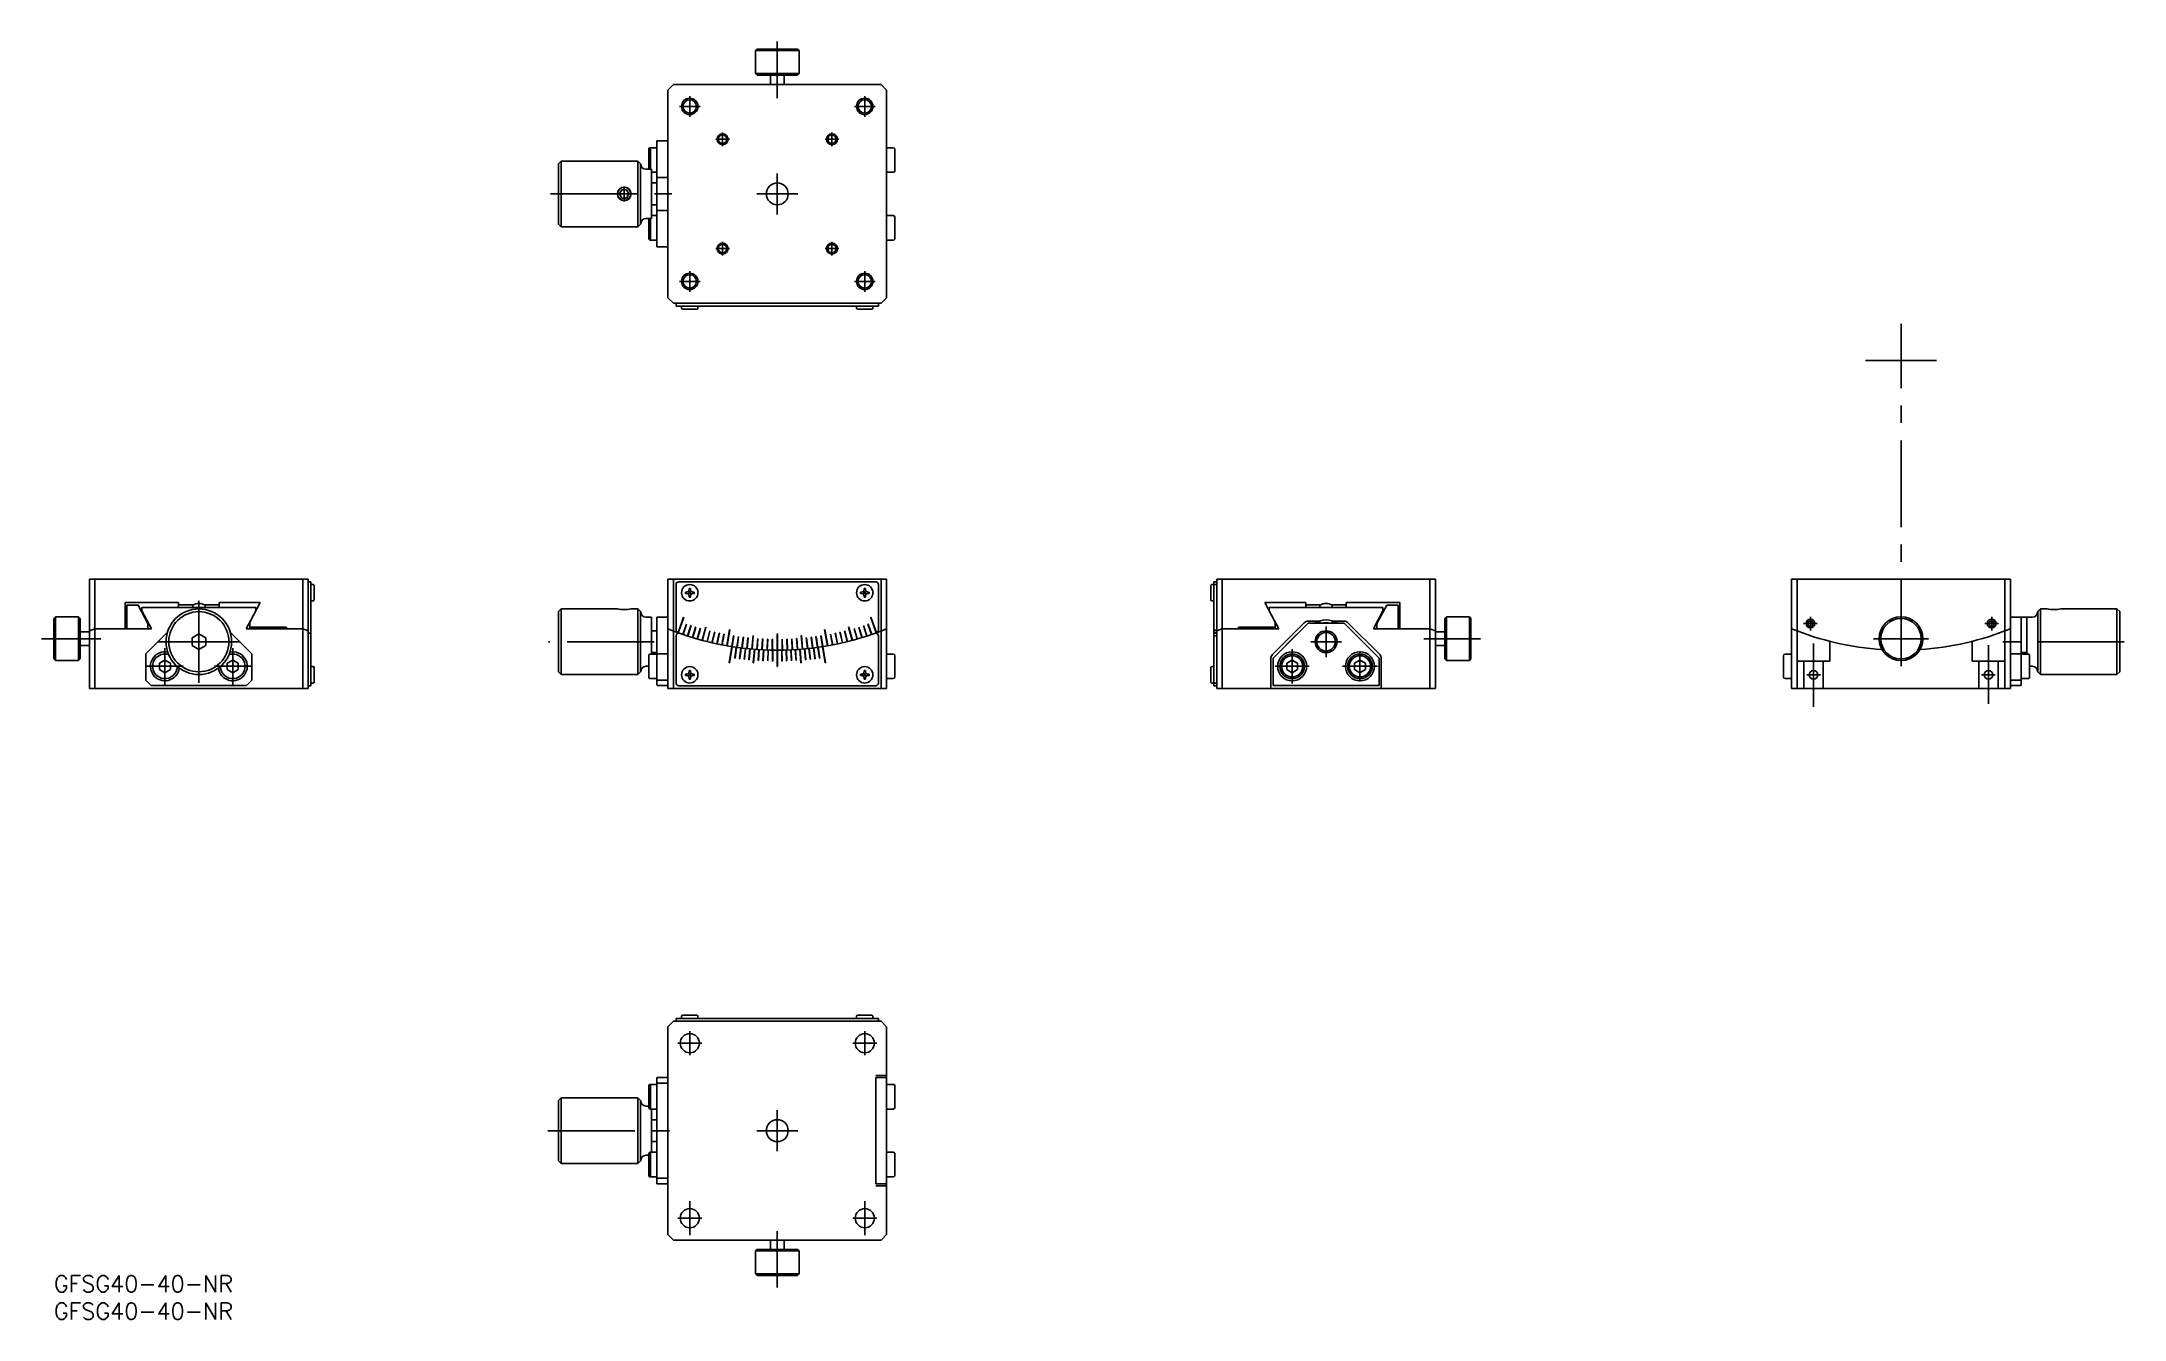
# Model space of a CAD drawing. Extents: x -2 to 379, y -8 to 226.
import ezdxf

# ---------------------------------------------------------------- set-up
doc = ezdxf.new("R2010")
doc.units = 0
doc.header["$LTSCALE"] = 0.5
doc.linetypes.add('CENTER', pattern=[50.8, 31.75, -6.35, 6.35, -6.35])
doc.linetypes.add('DASHED', pattern=[19.05, 12.7, -6.35])
for name, color, linetype in [('MSM_CENTER', 1, 'CENTER'), ('MSM_CONTINUOUS', 7, 'CONTINUOUS'), ('MSM_DASHED', 4, 'DASHED'), ('MSM_NARROW', 5, 'CONTINUOUS'), ('MSM_PART_NUMBER', 7, 'CONTINUOUS')]:
    doc.layers.add(name, color=color, linetype=linetype)
doc.styles.get("Standard").update_dxf_attribs({"font": 'txt.shx', "height": 3, "bigfont": 'bigfont.shx'})

# ---------------------------------------------------------------- blocks, each defined once
blk = doc.blocks.new('*U50')
at = {"layer": 'MSM_PART_NUMBER'}
blk.add_text('GFSG40-40-NR', height=3, dxfattribs=at).set_placement((0, -3))
blk = doc.blocks.new('*U51')
at = {"layer": 'MSM_PART_NUMBER'}
blk.add_text('GFSG40-40-NR', height=3, dxfattribs=at).set_placement((0, -8))

msp = doc.modelspace()

# ---------------------------------------------------------------- linework, layer by layer
at = {"layer": 'MSM_CENTER'}
for p, q in [((132.28, 225.66), (132.28, 215.31)), ((114.41, 213.81), (118.16, 213.81)), ((116.28, 215.68), (116.28, 211.93)), ((146.41, 213.81), (150.16, 213.81)), ((148.28, 215.68), (148.28, 211.93)), ((121.03, 207.81), (123.53, 207.81)), ((122.28, 206.56), (122.28, 209.06)), ((141.03, 207.81), (143.53, 207.81)), ((142.28, 206.56), (142.28, 209.06)), ((104.28, 199.18), (104.28, 196.43)), ((132.28, 201.56), (132.28, 194.06)), ((90.79, 197.81), (113.63, 197.81)), ((128.53, 197.81), (136.03, 197.81)), ((121.03, 187.81), (123.53, 187.81)), ((122.28, 186.56), (122.28, 189.06)), ((141.03, 187.81), (143.53, 187.81)), ((142.28, 186.56), (142.28, 189.06)), ((116.28, 183.68), (116.28, 179.93)), ((148.28, 183.68), (148.28, 179.93)), ((114.41, 181.81), (118.16, 181.81)), ((146.41, 181.81), (150.16, 181.81)), ((337.78, 111.47), (337.78, 174.03)), ((344.29, 167.37), (331.28, 167.37)), ((26.5, 108.42), (26.5, 123.42)), ((232.64, 113.11, -5.9), (232.64, 118.73, -5.9)), ((322.46, 119.24), (319.96, 119.24)), ((321.21, 117.99), (321.21, 120.49)), ((355.61, 119.24), (353.11, 119.24)), ((354.36, 117.99), (354.36, 120.49)), ((8.6, 116.47), (-2.25, 116.47)), ((34, 115.92), (19, 115.92)), ((20.3, 108.11), (20.3, 114.73)), ((32.7, 108.11), (32.7, 114.73)), ((109.74, 115.92), (90.43, 115.92)), ((226.44, 108.29, -5.9), (226.44, 114.54, -5.9)), ((235.45, 115.92, -5.9), (229.83, 115.92, -5.9)), ((260.88, 116.47, -5.9), (250.49, 116.47, -5.9)), ((321.78, 104.04), (321.78, 115.62)), ((342.78, 116.47), (332.78, 116.47)), ((353.78, 104.56), (353.78, 115.31)), ((378.62, 115.92), (355.85, 115.92)), ((23.61, 111.42), (16.99, 111.42)), ((36.01, 111.42), (29.39, 111.42)), ((229.57, 111.42, -5.9), (223.32, 111.42, -5.9)), ((242.03, 111.42, -5.9), (235.65, 111.42, -5.9)), ((238.84, 108.66, -5.9), (238.84, 114.17, -5.9)), ((321.78, 108.62), (321.78, 111.12)), ((353.78, 108.62), (353.78, 111.12)), ((323.03, 109.87), (320.53, 109.87)), ((355.03, 109.87), (352.53, 109.87)), ((114.09, 42.5), (114.53, 42.5)), ((116.28, 44.69), (116.28, 40.31)), ((118.03, 42.5), (118.47, 42.5)), ((146.09, 42.5), (146.53, 42.5)), ((148.28, 44.69), (148.28, 40.31)), ((150.03, 42.5), (150.47, 42.5)), ((132.28, 30.25), (132.28, 22.75)), ((90.35, 26.5), (113.63, 26.5)), ((128.53, 26.5), (136.03, 26.5)), ((116.28, 13.59), (116.28, 7.41)), ((148.28, 13.59), (148.28, 7.41)), ((114.09, 10.5), (118.47, 10.5)), ((132.28, 8.15), (132.28, -2.2)), ((146.09, 10.5), (150.47, 10.5))]:
    msp.add_line(p, q, dxfattribs=at)
at = {"layer": 'MSM_CONTINUOUS'}
for p, q in [((128.28, 224.01), (128.58, 224.31)), ((128.28, 219.81), (128.28, 224.01)), ((128.28, 224.01), (136.28, 224.01)), ((128.58, 224.31), (135.98, 224.31)), ((135.98, 224.31), (136.28, 224.01)), ((136.28, 224.01), (136.28, 219.81)), ((113.28, 217.81), (112.28, 216.81)), ((151.28, 217.81), (113.28, 217.81)), ((128.58, 219.51), (128.28, 219.81)), ((136.28, 219.81), (128.28, 219.81)), ((135.98, 219.51), (128.58, 219.51)), ((131.03, 217.81), (131.03, 219.51)), ((133.53, 217.81), (133.53, 219.51)), ((136.28, 219.81), (135.98, 219.51)), ((152.28, 216.81), (151.28, 217.81)), ((112.28, 216.81), (112.28, 178.81)), ((152.28, 178.81), (152.28, 216.81)), ((108.78, 202.31), (108.78, 205.96)), ((109.08, 206.26), (110.28, 206.26)), ((109.08, 202.31), (109.08, 206.26)), ((110.28, 188.11), (110.28, 207.51)), ((110.28, 207.51), (112.28, 207.51)), ((153.48, 206.26), (152.28, 206.26)), ((153.78, 202.06), (153.78, 205.96)), ((92.78, 203.81), (92.28, 203.31)), ((92.28, 203.31), (92.28, 192.31)), ((106.78, 203.81), (92.78, 203.81)), ((92.78, 203.81), (92.78, 191.81)), ((107.28, 203.31), (106.78, 203.81)), ((106.78, 191.81), (106.78, 203.81)), ((107.28, 192.31), (107.28, 203.31)), ((108.28, 202.31), (109.28, 202.31)), ((109.28, 202.31), (109.28, 193.31)), ((103.85, 198.56), (103.41, 197.81)), ((104.71, 198.56), (103.85, 198.56)), ((105.15, 197.81), (104.71, 198.56)), ((110.28, 201.76), (109.28, 201.76)), ((109.28, 199.81), (110.28, 199.81)), ((110.28, 200.81), (112.28, 200.81)), ((152.28, 201.76), (153.48, 201.76)), ((103.41, 197.81), (103.85, 197.06)), ((103.85, 197.06), (104.71, 197.06)), ((104.71, 197.06), (105.15, 197.81)), ((109.28, 195.81), (110.28, 195.81)), ((110.28, 194.81), (112.28, 194.81)), ((92.28, 192.31), (92.78, 191.81)), ((92.78, 191.81), (106.78, 191.81)), ((106.78, 191.81), (107.28, 192.31)), ((109.28, 193.31), (108.28, 193.31)), ((108.78, 193.31), (108.78, 189.66)), ((109.08, 189.36), (109.08, 193.31)), ((110.28, 193.86), (109.28, 193.86)), ((153.48, 193.86), (152.28, 193.86)), ((153.78, 189.66), (153.78, 193.56)), ((110.28, 189.36), (109.08, 189.36)), ((110.28, 188.11), (112.28, 188.11)), ((152.28, 189.36), (153.48, 189.36)), ((112.28, 178.81), (113.28, 177.81)), ((113.28, 177.81), (151.28, 177.81)), ((113.78, 177.81), (113.78, 177.31)), ((113.78, 177.31), (150.78, 177.31)), ((114.78, 176.91), (114.78, 177.3)), ((117.58, 176.71), (114.98, 176.71)), ((117.78, 177.3), (117.78, 176.91)), ((146.78, 176.91), (146.78, 177.3)), ((149.58, 176.71), (146.98, 176.71)), ((149.78, 177.3), (149.78, 176.91)), ((150.78, 177.31), (150.78, 177.81)), ((151.28, 177.81), (152.28, 178.81)), ((46.5, 127.37), (6.5, 127.37)), ((6.5, 127.37), (6.5, 107.37)), ((7.5, 127.37), (7.5, 107.37)), ((45.5, 107.37), (45.5, 127.37)), ((46.5, 107.37), (46.5, 127.37)), ((47, 126.87), (46.5, 126.87)), ((47, 126.87), (47, 107.87)), ((47.4, 126.37), (47.01, 126.37)), ((47.6, 123.57), (47.6, 126.17)), ((112.28, 107.37), (112.28, 127.37)), ((112.28, 127.37), (152.28, 127.37)), ((113.28, 127.37), (113.28, 107.37)), ((113.78, 118.05), (113.78, 126.37)), ((114.28, 126.87), (150.28, 126.87)), ((150.78, 126.37), (150.78, 118.05)), ((151.28, 127.37), (151.28, 107.37)), ((152.28, 127.37), (152.28, 107.37)), ((211.54, 126.17, -5.9), (211.54, 123.57, -5.9)), ((212.64, 126.37, -5.9), (211.74, 126.37, -5.9)), ((212.13, 123.37, -5.9), (212.13, 126.37, -5.9)), ((212.14, 107.87, -5.9), (212.14, 126.87, -5.9)), ((212.14, 126.87, -5.9), (212.64, 126.87, -5.9)), ((252.64, 127.37, -5.9), (212.64, 127.37, -5.9)), ((212.64, 127.37, -5.9), (212.64, 107.37, -5.9)), ((213.64, 127.37, -5.9), (213.64, 107.37, -5.9)), ((251.64, 107.37, -5.9), (251.64, 127.37, -5.9)), ((252.64, 107.37, -5.9), (252.64, 127.37, -5.9)), ((357.78, 127.37), (317.78, 127.37)), ((317.78, 127.37), (317.78, 107.37)), ((318.78, 127.37), (318.78, 107.37)), ((356.78, 107.37), (356.78, 127.37)), ((357.78, 107.37), (357.78, 127.37)), ((13, 118.29), (13, 123.08)), ((13, 123.08), (22.8, 123.08)), ((15.4, 122.63), (13.3, 122.63)), ((13.3, 122.63), (13.3, 118.29)), ((17.2, 119.25), (15.4, 122.63)), ((16.1, 121.32), (16.1, 122.2)), ((16.1, 122.2), (36.9, 122.2)), ((22.8, 123.08), (22.8, 122.2)), ((25.37, 122.64), (22.8, 122.64)), ((25.37, 122.2), (25.37, 122.64)), ((30.2, 122.64), (27.63, 122.64)), ((27.63, 122.64), (27.63, 122.2)), ((37.7, 123.08), (30.2, 123.08)), ((30.2, 123.08), (30.2, 122.2)), ((35.8, 119.49), (37.7, 123.08)), ((36.9, 122.2), (36.9, 121.58)), ((47.01, 123.37), (47.4, 123.37)), ((92.28, 121.42), (92.78, 121.92)), ((92.78, 121.92), (92.78, 109.92)), ((92.78, 121.92), (103.05, 121.92)), ((106.78, 121.92), (105.53, 121.92)), ((107.28, 121.42), (106.78, 121.92)), ((106.78, 121.92), (106.78, 109.92)), ((115.8, 125.01), (115.48, 125.01)), ((115.48, 125.01), (115.48, 124.73)), ((115.48, 124.73), (115.8, 124.73)), ((116.42, 125.67), (116.14, 125.67)), ((116.14, 125.67), (116.14, 125.35)), ((116.14, 124.39), (116.14, 124.06)), ((116.14, 124.06), (116.42, 124.06)), ((116.42, 125.35), (116.42, 125.67)), ((116.42, 124.06), (116.42, 124.39)), ((117.08, 125.01), (116.76, 125.01)), ((116.76, 124.73), (117.08, 124.73)), ((117.08, 124.73), (117.08, 125.01)), ((147.8, 125.01), (147.48, 125.01)), ((147.48, 125.01), (147.48, 124.73)), ((147.48, 124.73), (147.8, 124.73)), ((148.42, 125.67), (148.14, 125.67)), ((148.14, 125.67), (148.14, 125.35)), ((148.14, 124.39), (148.14, 124.06)), ((148.14, 124.06), (148.42, 124.06)), ((148.42, 125.35), (148.42, 125.67)), ((148.42, 124.06), (148.42, 124.39)), ((149.08, 125.01), (148.76, 125.01)), ((148.76, 124.73), (149.08, 124.73)), ((149.08, 124.73), (149.08, 125.01)), ((211.74, 123.37, -5.9), (212.13, 123.37, -5.9)), ((223.34, 119.49, -5.9), (221.44, 123.08, -5.9)), ((221.44, 123.08, -5.9), (228.94, 123.08, -5.9)), ((243.04, 122.2, -5.9), (222.24, 122.2, -5.9)), ((222.24, 122.2, -5.9), (222.24, 121.58, -5.9)), ((228.94, 123.08, -5.9), (228.94, 122.2, -5.9)), ((228.94, 122.64, -5.9), (231.51, 122.64, -5.9)), ((231.51, 122.64, -5.9), (231.51, 122.2, -5.9)), ((233.78, 122.2, -5.9), (233.78, 122.64, -5.9)), ((233.78, 122.64, -5.9), (236.34, 122.64, -5.9)), ((246.14, 123.08, -5.9), (236.34, 123.08, -5.9)), ((236.34, 123.08, -5.9), (236.34, 122.2, -5.9)), ((241.94, 119.25, -5.9), (243.74, 122.63, -5.9)), ((243.04, 121.32, -5.9), (243.04, 122.2, -5.9)), ((243.74, 122.63, -5.9), (245.84, 122.63, -5.9)), ((245.84, 122.63, -5.9), (245.84, 118.29, -5.9)), ((246.14, 118.29, -5.9), (246.14, 123.08, -5.9)), ((362.78, 121.42), (363.28, 121.92)), ((363.28, 121.92), (363.28, 109.92)), ((363.28, 121.92), (364.48, 121.92)), ((367.02, 121.92), (377.28, 121.92)), ((377.78, 121.42), (377.28, 121.92)), ((377.28, 121.92), (377.28, 109.92)), ((0, 120.17), (0.3, 120.47)), ((0, 112.77), (0, 120.17)), ((0.3, 120.47), (4.5, 120.47)), ((0.3, 120.47), (0.3, 112.47)), ((4.5, 120.47), (4.8, 120.17)), ((4.5, 112.47), (4.5, 120.47)), ((4.8, 120.17), (4.8, 112.77)), ((6.5, 117.89), (7.5, 118.29)), ((7.5, 118.29), (17.85, 118.29)), ((13.01, 120.24), (13, 120.24)), ((17.85, 118.29), (16.1, 121.58)), ((17.2, 118.29), (17.2, 119.25)), ((36.9, 121.58), (35.15, 118.29)), ((35.15, 118.29), (45.5, 118.29)), ((35.8, 118.29), (35.8, 119.49)), ((42.5, 118.61), (35.8, 118.61)), ((42.5, 118.29), (42.5, 118.61)), ((45.5, 118.29), (46.5, 117.89)), ((92.28, 110.42), (92.28, 121.42)), ((107.28, 110.42), (107.28, 121.42)), ((109.28, 120.42), (108.28, 120.42)), ((109.28, 113.67), (109.28, 120.42)), ((112.28, 120.42), (110.28, 120.42)), ((110.28, 120.42), (110.28, 108.02)), ((213.64, 118.29, -5.9), (212.64, 117.89, -5.9)), ((223.99, 118.29, -5.9), (213.64, 118.29, -5.9)), ((216.64, 118.29, -5.9), (216.64, 118.61, -5.9)), ((216.64, 118.61, -5.9), (223.34, 118.61, -5.9)), ((222.24, 121.58, -5.9), (223.99, 118.29, -5.9)), ((228.65, 119.38, -5.9), (222.83, 113.56, -5.9)), ((229.34, 119.32, -5.9), (222.94, 112.92, -5.9)), ((223.34, 118.29, -5.9), (223.34, 119.49, -5.9)), ((229.34, 119.32, -5.9), (225.24, 115.22, -5.9)), ((235.94, 119.32, -5.9), (229.34, 119.32, -5.9)), ((231.25, 119.67, -5.9), (229.36, 119.67, -5.9)), ((231.51, 119.75, -5.9), (231.51, 119.32, -5.9)), ((233.78, 119.75, -5.9), (233.78, 119.32, -5.9)), ((235.93, 119.67, -5.9), (234.03, 119.67, -5.9)), ((240.04, 115.22, -5.9), (235.94, 119.32, -5.9)), ((242.34, 112.92, -5.9), (235.94, 119.32, -5.9)), ((242.45, 113.56, -5.9), (236.63, 119.38, -5.9)), ((241.29, 118.29, -5.9), (243.04, 121.58, -5.9)), ((251.64, 118.29, -5.9), (241.29, 118.29, -5.9)), ((241.94, 118.29, -5.9), (241.94, 119.25, -5.9)), ((245.84, 119.74, -5.9), (246.13, 120.24, -5.9)), ((246.1, 118.29, -5.9), (245.84, 118.74, -5.9)), ((246.13, 120.24, -5.9), (246.14, 120.24, -5.9)), ((246.13, 120.24, -5.9), (246.13, 118.29, -5.9)), ((252.64, 117.89, -5.9), (251.64, 118.29, -5.9)), ((254.64, 120.47, -5.9), (254.34, 120.17, -5.9)), ((254.34, 120.17, -5.9), (254.34, 112.77, -5.9)), ((258.84, 120.47, -5.9), (254.64, 120.47, -5.9)), ((254.64, 112.47, -5.9), (254.64, 120.47, -5.9)), ((259.14, 120.17, -5.9), (258.84, 120.47, -5.9)), ((258.84, 120.47, -5.9), (258.84, 112.47, -5.9)), ((259.14, 112.77, -5.9), (259.14, 120.17, -5.9)), ((320.95, 119.69), (320.69, 119.24)), ((320.69, 119.24), (320.95, 118.79)), ((321.47, 119.69), (320.95, 119.69)), ((320.95, 118.79), (321.47, 118.79)), ((321.73, 119.24), (321.47, 119.69)), ((321.47, 118.79), (321.73, 119.24)), ((354.1, 119.69), (353.84, 119.24)), ((353.84, 119.24), (354.1, 118.79)), ((354.62, 119.69), (354.1, 119.69)), ((354.1, 118.79), (354.62, 118.79)), ((354.87, 119.24), (354.62, 119.69)), ((354.62, 118.79), (354.87, 119.24)), ((357.78, 120.42), (361.78, 120.42)), ((359.78, 120.42), (359.78, 107.92)), ((360.78, 120.42), (360.78, 113.67)), ((362.78, 110.42), (362.78, 121.42)), ((377.78, 110.42), (377.78, 121.42)), ((6.5, 117.72), (4.8, 117.72)), ((4.8, 115.22), (6.5, 115.22)), ((20.77, 117.68), (16.8, 113.72)), ((25.25, 116.64), (26.5, 117.36)), ((25.25, 115.2), (25.25, 116.64)), ((26.5, 114.48), (25.25, 115.2)), ((26.5, 117.36), (27.75, 116.64)), ((27.75, 115.2), (26.5, 114.48)), ((27.75, 116.64), (27.75, 115.2)), ((36.2, 113.72), (32.23, 117.68)), ((47, 117.49), (46.5, 117.49)), ((47, 117.57), (46.9, 117.57)), ((46.9, 117.57), (46.9, 117.56)), ((46.9, 117.56), (47, 117.56)), ((110.28, 117.92), (109.28, 117.92)), ((109.28, 113.67), (109.28, 115.52)), ((113.78, 108.37), (113.78, 116.99)), ((150.78, 116.99), (150.78, 108.37)), ((212.14, 118.05, -5.9), (212.64, 118.05, -5.9)), ((212.14, 117.58, -5.9), (212.64, 117.58, -5.9)), ((212.24, 117.57, -5.9), (212.14, 117.57, -5.9)), ((212.14, 117.56, -5.9), (212.24, 117.56, -5.9)), ((212.14, 117.49, -5.9), (212.64, 117.49, -5.9)), ((212.14, 116.99, -5.9), (212.64, 116.99, -5.9)), ((212.24, 117.56, -5.9), (212.24, 117.57, -5.9)), ((252.64, 117.72, -5.9), (254.34, 117.72, -5.9)), ((254.34, 115.22, -5.9), (252.64, 115.22, -5.9)), ((0.3, 112.47), (0, 112.77)), ((4.5, 112.47), (0.3, 112.47)), ((4.8, 112.77), (4.5, 112.47)), ((16.8, 113.72), (16.8, 108.92)), ((20.3, 112.57), (19.3, 112)), ((19.3, 112), (19.3, 110.84)), ((19.3, 110.84), (20.3, 110.26)), ((21.3, 112), (20.3, 112.57)), ((20.3, 110.26), (21.3, 110.84)), ((21.3, 110.84), (21.3, 112)), ((32.7, 112.57), (31.7, 112)), ((31.7, 112), (31.7, 110.84)), ((31.7, 110.84), (32.7, 110.26)), ((33.7, 112), (32.7, 112.57)), ((32.7, 110.26), (33.7, 110.84)), ((33.7, 110.84), (33.7, 112)), ((36.2, 108.92), (36.2, 113.72)), ((47.4, 111.37), (47.01, 111.37)), ((47.6, 108.57), (47.6, 111.17)), ((108.28, 111.42), (108.78, 111.42)), ((108.78, 113.37), (108.78, 109.47)), ((110.28, 113.67), (109.08, 113.67)), ((110.28, 113.92), (109.28, 113.92)), ((112.28, 113.72), (110.28, 113.72)), ((116.42, 110.67), (116.14, 110.67)), ((116.14, 110.67), (116.14, 110.35)), ((116.42, 110.35), (116.42, 110.67)), ((148.42, 110.67), (148.14, 110.67)), ((148.14, 110.67), (148.14, 110.35)), ((148.42, 110.35), (148.42, 110.67)), ((153.48, 113.67), (152.28, 113.67)), ((153.78, 109.47), (153.78, 113.37)), ((211.54, 111.17, -5.9), (211.54, 108.57, -5.9)), ((211.74, 111.37, -5.9), (212.13, 111.37, -5.9)), ((212.13, 111.37, -5.9), (212.13, 108.37, -5.9)), ((222.54, 112.85, -5.9), (222.54, 107.37, -5.9)), ((222.94, 112.92, -5.9), (222.94, 107.92, -5.9)), ((226.44, 112.57, -5.9), (225.44, 112, -5.9)), ((225.44, 112, -5.9), (225.44, 110.84, -5.9)), ((225.44, 110.84, -5.9), (226.44, 110.26, -5.9)), ((227.44, 112, -5.9), (226.44, 112.57, -5.9)), ((226.44, 110.26, -5.9), (227.44, 110.84, -5.9)), ((227.44, 110.84, -5.9), (227.44, 112, -5.9)), ((238.84, 112.57, -5.9), (237.84, 112, -5.9)), ((237.84, 112, -5.9), (237.84, 110.84, -5.9)), ((237.84, 110.84, -5.9), (238.84, 110.26, -5.9)), ((239.84, 112, -5.9), (238.84, 112.57, -5.9)), ((238.84, 110.26, -5.9), (239.84, 110.84, -5.9)), ((239.84, 110.84, -5.9), (239.84, 112, -5.9)), ((242.34, 107.92, -5.9), (242.34, 112.92, -5.9)), ((242.74, 107.37, -5.9), (242.74, 112.85, -5.9)), ((254.34, 112.77, -5.9), (254.64, 112.47, -5.9)), ((254.64, 112.47, -5.9), (258.84, 112.47, -5.9)), ((258.84, 112.47, -5.9), (259.14, 112.77, -5.9)), ((316.28, 109.47), (316.28, 113.37)), ((317.78, 113.67), (316.58, 113.67)), ((357.78, 113.72), (359.78, 113.72)), ((360.78, 113.92), (359.78, 113.92)), ((359.78, 113.67), (360.98, 113.67)), ((361.28, 109.47), (361.28, 113.37)), ((361.28, 111.42), (361.78, 111.42)), ((6.5, 107.37), (46.5, 107.37)), ((16.8, 108.92), (17.8, 107.92)), ((17.8, 107.92), (35.2, 107.92)), ((35.2, 107.92), (36.2, 108.92)), ((47, 107.87), (46.5, 107.87)), ((47.01, 108.37), (47.4, 108.37)), ((92.78, 109.92), (92.28, 110.42)), ((106.78, 109.92), (92.78, 109.92)), ((106.78, 109.92), (107.28, 110.42)), ((109.08, 109.17), (110.28, 109.17)), ((112.28, 108.92), (110.28, 108.92)), ((110.28, 107.92), (112.28, 107.92)), ((152.28, 107.37), (112.28, 107.37)), ((150.28, 107.87), (114.28, 107.87)), ((115.8, 110.01), (115.48, 110.01)), ((115.48, 110.01), (115.48, 109.73)), ((115.48, 109.73), (115.8, 109.73)), ((116.14, 109.39), (116.14, 109.06)), ((116.14, 109.06), (116.42, 109.06)), ((116.42, 109.06), (116.42, 109.39)), ((117.08, 110.01), (116.76, 110.01)), ((116.76, 109.73), (117.08, 109.73)), ((117.08, 109.73), (117.08, 110.01)), ((147.8, 110.01), (147.48, 110.01)), ((147.48, 110.01), (147.48, 109.73)), ((147.48, 109.73), (147.8, 109.73)), ((148.14, 109.39), (148.14, 109.06)), ((148.14, 109.06), (148.42, 109.06)), ((148.42, 109.06), (148.42, 109.39)), ((149.08, 110.01), (148.76, 110.01)), ((148.76, 109.73), (149.08, 109.73)), ((149.08, 109.73), (149.08, 110.01)), ((152.28, 109.17), (153.48, 109.17)), ((212.64, 108.37, -5.9), (211.74, 108.37, -5.9)), ((212.64, 107.87, -5.9), (212.14, 107.87, -5.9)), ((212.64, 107.37, -5.9), (252.64, 107.37, -5.9)), ((222.94, 107.92, -5.9), (242.34, 107.92, -5.9)), ((316.58, 109.17), (317.78, 109.17)), ((317.78, 107.37), (357.78, 107.37)), ((359.78, 108.92), (357.78, 108.92)), ((359.78, 107.92), (357.78, 107.92)), ((359.78, 109.17), (360.98, 109.17)), ((363.28, 109.92), (362.78, 110.42)), ((377.28, 109.92), (363.28, 109.92)), ((377.28, 109.92), (377.78, 110.42)), ((112.28, 45.5), (113.28, 46.5)), ((113.28, 46.5), (151.28, 46.5)), ((113.78, 46.5), (113.78, 47)), ((113.78, 47), (150.78, 47)), ((114.78, 47.4), (114.78, 47.01)), ((117.58, 47.6), (114.98, 47.6)), ((117.78, 47.01), (117.78, 47.4)), ((146.78, 47.4), (146.78, 47.01)), ((149.58, 47.6), (146.98, 47.6)), ((149.78, 47.01), (149.78, 47.4)), ((150.78, 47), (150.78, 46.5)), ((151.28, 46.5), (152.28, 45.5)), ((112.28, 7.5), (112.28, 45.5)), ((114.53, 42.5), (118.03, 42.5)), ((146.53, 42.5), (150.03, 42.5)), ((152.28, 45.5), (152.28, 7.5)), ((108.78, 30.75), (108.78, 34.65)), ((110.28, 34.95), (109.08, 34.95)), ((109.08, 34.95), (109.08, 30.45)), ((110.28, 36.2), (110.28, 16.8)), ((110.28, 36.2), (112.28, 36.2)), ((110.28, 35.2), (112.28, 35.2)), ((152.28, 36.6), (150.28, 36.6)), ((152.28, 36.2), (150.28, 36.2)), ((150.28, 36.2), (150.28, 16.8)), ((152.28, 34.95), (153.48, 34.95)), ((153.78, 34.65), (153.78, 30.75)), ((92.28, 32), (92.78, 32.5)), ((92.28, 21), (92.28, 32)), ((92.78, 32.5), (106.78, 32.5)), ((92.78, 20.5), (92.78, 32.5)), ((106.78, 32.5), (107.28, 32)), ((106.78, 32.5), (106.78, 20.5)), ((107.28, 32), (107.28, 21)), ((108.78, 31), (108.28, 31)), ((110.28, 30.45), (109.08, 30.45)), ((109.28, 22.55), (109.28, 30.45)), ((109.28, 28.5), (110.28, 28.5)), ((153.48, 30.45), (152.28, 30.45)), ((109.28, 24.5), (110.28, 24.5)), ((92.78, 20.5), (92.28, 21)), ((106.78, 20.5), (92.78, 20.5)), ((107.28, 21), (106.78, 20.5)), ((108.28, 22), (108.78, 22)), ((108.78, 22.25), (108.78, 18.35)), ((110.28, 22.55), (109.08, 22.55)), ((109.08, 22.55), (109.08, 18.05)), ((152.28, 22.55), (153.48, 22.55)), ((153.78, 22.25), (153.78, 18.35)), ((109.08, 18.05), (110.28, 18.05)), ((110.28, 17.8), (112.28, 17.8)), ((110.28, 16.8), (112.28, 16.8)), ((150.28, 16.8), (152.28, 16.8)), ((152.28, 16.4), (150.28, 16.4)), ((153.48, 18.05), (152.28, 18.05)), ((113.28, 6.5), (112.28, 7.5)), ((151.28, 6.5), (113.28, 6.5)), ((128.58, 4.8), (128.28, 4.5)), ((128.28, 4.5), (128.28, 0.3)), ((136.28, 4.5), (128.28, 4.5)), ((135.98, 4.8), (128.58, 4.8)), ((131.03, 6.5), (131.03, 4.8)), ((133.53, 6.5), (133.53, 4.8)), ((136.28, 4.5), (135.98, 4.8)), ((136.28, 0.3), (136.28, 4.5)), ((152.28, 7.5), (151.28, 6.5)), ((128.28, 0.3), (128.58, 0)), ((128.28, 0.3), (136.28, 0.3)), ((128.58, 0), (135.98, 0)), ((135.98, 0), (136.28, 0.3))]:
    msp.add_line(p, q, dxfattribs=at)
for centre, radius in [((116.28, 213.81), 1.23), ((148.28, 213.81), 1.23), ((122.28, 207.81), 0.783), ((142.28, 207.81), 0.783), ((104.28, 197.81), 1.25), ((104.28, 197.81), 1.2), ((132.28, 197.81), 2), ((122.28, 187.81), 0.783), ((142.28, 187.81), 0.783), ((116.28, 181.81), 1.23), ((148.28, 181.81), 1.23), ((116.28, 124.87), 1.5), ((148.28, 124.87), 1.5), ((26.5, 115.92), 6), ((116.28, 124.87), 0.162), ((148.28, 124.87), 0.162), ((26.5, 115.92), 5.5), ((321.21, 119.24), 0.8), ((337.78, 116.47), 4), ((337.78, 116.47), 3.7), ((354.36, 119.24), 0.8), ((232.64, 115.92, -5.9), 2), ((232.64, 115.92, -5.9), 1.7), ((116.28, 109.87), 1.5), ((148.28, 109.87), 1.5), ((226.44, 111.42, -5.9), 2.65), ((226.44, 111.42, -5.9), 2.25), ((226.44, 111.42, -5.9), 1.95), ((238.84, 111.42, -5.9), 2.65), ((238.84, 111.42, -5.9), 2.25), ((238.84, 111.42, -5.9), 1.95), ((321.78, 109.87), 0.8), ((353.78, 109.87), 0.8), ((116.28, 109.87), 0.162), ((148.28, 109.87), 0.162), ((116.28, 42.5), 1.75), ((148.28, 42.5), 1.75), ((132.28, 26.5), 2), ((116.28, 10.5), 1.75), ((148.28, 10.5), 1.75)]:
    msp.add_circle(centre, radius, dxfattribs=at)
for centre, radius, start, end in [((109.08, 205.96), 0.3, 89.9999, 180.0004), ((153.48, 205.96), 0.3, 0.0003, 89.9999), ((108.28, 203.31), 1, 180, 270), ((153.48, 202.06), 0.3, 269.9999, 360), ((108.28, 192.31), 1, 90, 180), ((153.48, 193.56), 0.3, 0.0003, 89.9999), ((109.08, 189.66), 0.3, 179.9997, 270.0001), ((153.48, 189.66), 0.3, 269.9999, 360), ((114.79, 177.3), 0.01, 90.6113, 179.9919), ((114.98, 176.91), 0.2, 180.0002, 269.9999), ((117.58, 176.91), 0.2, 269.9999, 0.0001), ((117.77, 177.3), 0.01, 0.0053, 89.3898), ((146.79, 177.3), 0.01, 90.6114, 179.9916), ((146.98, 176.91), 0.2, 180.0001, 270.0002), ((149.58, 176.91), 0.2, 269.9999, 0.0001), ((149.77, 177.3), 0.01, 0.0051, 89.39), ((47.01, 126.36), 0.01, 90.0062, 179.3895), ((47.4, 126.17), 0.2, 359.9998, 89.9999), ((114.28, 126.37), 0.5, 89.9998, 179.9999), ((150.28, 126.37), 0.5, 0.0001, 90.0002), ((211.74, 126.17, -5.9), 0.2, 90.0001, 180.0002), ((26.5, 120.42), 2.49, 62.8886, 117.1114), ((47.01, 123.38), 0.01, 180.6095, 269.9961), ((47.4, 123.57), 0.2, 269.9999, 0.0004), ((104.29, 127.77), 5.98, 258.0209, 281.9791), ((115.8, 125.35), 0.333, 270.0001, 359.9999), ((115.8, 124.39), 0.333, 0.0002, 89.9998), ((116.76, 125.35), 0.333, 180, 270), ((116.76, 124.39), 0.333, 90.0001, 180), ((147.8, 125.35), 0.333, 270.0001, 359.9999), ((147.8, 124.39), 0.333, 0.0002, 89.9998), ((148.76, 125.35), 0.333, 180, 270), ((148.76, 124.39), 0.333, 90.0001, 180), ((211.74, 123.57, -5.9), 0.2, 180, 270), ((232.64, 120.42, -5.9), 2.49, 62.8494, 117.1506), ((365.75, 127.95), 6.16, 258.1288, 281.8712), ((108.28, 121.42), 1, 180, 270), ((132.28, 167.37), 53, 247.8299, 292.1701), ((229.36, 118.67, -5.9), 1, 89.9999, 135), ((232.64, 115.92, -5.9), 4, 58.2117, 121.7883), ((232.64, 115.92, -5.9), 3.5, 76.2709, 103.7291), ((235.93, 118.67, -5.9), 1, 45, 90.0001), ((337.78, 167.37), 53, 247.8298, 266.2438), ((337.78, 167.37), 53, 273.7562, 292.1702), ((361.78, 121.42), 1, 270, 360), ((114.28, 118.05), 0.5, 180, 248.988), ((114.28, 116.99), 0.5, 70.6163, 180), ((150.28, 116.99), 0.5, 360, 103.7573), ((150.28, 118.05), 0.5, 293.3377, 360), ((20.3, 111.42), 2.65, 78.9365, 353.0083), ((20.3, 111.42), 2.25, 72.36, 359.5847), ((32.7, 111.42), 2.65, 186.9917, 101.0635), ((32.7, 111.42), 2.25, 180.4153, 107.64), ((47.01, 111.36), 0.01, 90.0062, 179.3895), ((47.4, 111.17), 0.2, 0, 89.9999), ((108.28, 110.42), 1, 90, 180), ((109.08, 113.37), 0.3, 89.9999, 180.0002), ((153.48, 113.37), 0.3, 0.0003, 90), ((211.74, 111.17, -5.9), 0.2, 90, 180.0002), ((223.54, 112.85, -5.9), 1, 135, 180.0001), ((241.74, 112.85, -5.9), 1, 359.9999, 45), ((316.58, 113.37), 0.3, 90, 179.9997), ((360.98, 113.37), 0.3, 359.9998, 90.0001), ((361.78, 110.42), 1, 0, 90), ((47.01, 108.38), 0.01, 180.6095, 269.9961), ((47.4, 108.57), 0.2, 269.9999, 0), ((109.08, 109.47), 0.3, 179.9997, 270.0002), ((114.28, 108.37), 0.5, 180, 270.0001), ((115.8, 110.35), 0.333, 270.0001, 359.9999), ((115.8, 109.39), 0.333, 0.0002, 89.9998), ((116.76, 110.35), 0.333, 180, 270), ((116.76, 109.39), 0.333, 90.0001, 180), ((147.8, 110.35), 0.333, 270.0001, 359.9999), ((147.8, 109.39), 0.333, 0.0002, 89.9998), ((148.76, 110.35), 0.333, 180, 270), ((148.76, 109.39), 0.333, 90.0001, 180), ((150.28, 108.37), 0.5, 269.9999, 360), ((153.48, 109.47), 0.3, 270, 359.9998), ((211.74, 108.57, -5.9), 0.2, 179.9998, 270.0001), ((316.58, 109.47), 0.3, 180.0002, 270), ((360.98, 109.47), 0.3, 269.9998, 0.0003), ((114.98, 47.4), 0.2, 90.0001, 179.9998), ((114.79, 47.01), 0.01, 180.0081, 269.3887), ((117.58, 47.4), 0.2, 359.9999, 90.0001), ((117.77, 47.01), 0.01, 270.6102, 359.9947), ((146.98, 47.4), 0.2, 89.9998, 179.9999), ((146.79, 47.01), 0.01, 180.0084, 269.3886), ((149.58, 47.4), 0.2, 359.9999, 90.0001), ((149.77, 47.01), 0.01, 270.61, 359.9949), ((109.08, 34.65), 0.3, 89.9999, 180.0003), ((153.48, 34.65), 0.3, 0, 90.0001), ((108.28, 32), 1, 180, 270), ((109.08, 30.75), 0.3, 179.9998, 270.0002), ((153.48, 30.75), 0.3, 270.0001, 359.9997), ((108.28, 21), 1, 90, 180), ((109.08, 22.25), 0.3, 89.9998, 180.0002), ((153.48, 22.25), 0.3, 0, 90.0001), ((109.08, 18.35), 0.3, 179.9997, 270.0001), ((153.48, 18.35), 0.3, 270.0001, 359.9997)]:
    msp.add_arc(centre, radius, start, end, dxfattribs=at)
at = {"layer": 'MSM_DASHED'}
for p, q in [((324.78, 115.99), (324.78, 112.37)), ((350.78, 115.99), (350.78, 112.37)), ((324.78, 112.37), (318.78, 112.37)), ((320.03, 112.37), (320.03, 107.37)), ((323.53, 112.37), (323.53, 107.37)), ((350.78, 112.37), (356.78, 112.37)), ((352.03, 112.37), (352.03, 107.37)), ((355.53, 112.37), (355.53, 107.37))]:
    msp.add_line(p, q, dxfattribs=at)
at = {"layer": 'MSM_NARROW'}
for centre, radius in [((116.28, 213.81), 1.5), ((148.28, 213.81), 1.5), ((122.28, 207.81), 1), ((142.28, 207.81), 1), ((122.28, 187.81), 1), ((142.28, 187.81), 1), ((116.28, 181.81), 1.5), ((148.28, 181.81), 1.5)]:
    msp.add_circle(centre, radius, dxfattribs=at)
at = {"layer": 'MSM_PART_NUMBER'}
for p, q in [((115.16, 120.39), (114.13, 117.57)), ((114.18, 117.56), (115.2, 120.38)), ((115.65, 119.16), (115, 117.26)), ((115.05, 117.25), (115.7, 119.14)), ((115.2, 120.38), (115.16, 120.39)), ((115.7, 119.14), (115.65, 119.16)), ((116.5, 118.87), (115.88, 116.97)), ((115.93, 116.96), (116.54, 118.86)), ((116.54, 118.86), (116.5, 118.87)), ((117.35, 118.6), (116.76, 116.69)), ((116.81, 116.68), (117.39, 118.59)), ((117.39, 118.59), (117.35, 118.6)), ((118.2, 118.35), (117.65, 116.43)), ((117.7, 116.42), (118.25, 118.34)), ((118.25, 118.34), (118.2, 118.35)), ((119.19, 118.6), (118.54, 116.18)), ((118.59, 116.17), (119.23, 118.58)), ((119.23, 118.58), (119.19, 118.6)), ((123.57, 118.13), (123.05, 115.18)), ((123.1, 115.17), (123.62, 118.12)), ((123.62, 118.12), (123.57, 118.13)), ((140.94, 118.12), (140.99, 118.13)), ((141.46, 115.17), (140.94, 118.12)), ((140.99, 118.13), (141.51, 115.18)), ((145.33, 118.58), (145.37, 118.6)), ((145.97, 116.17), (145.33, 118.58)), ((145.37, 118.6), (146.02, 116.18)), ((146.31, 118.34), (146.36, 118.35)), ((146.86, 116.42), (146.31, 118.34)), ((146.36, 118.35), (146.91, 116.43)), ((147.17, 118.59), (147.21, 118.6)), ((147.75, 116.68), (147.17, 118.59)), ((147.21, 118.6), (147.8, 116.69)), ((148.02, 118.86), (148.06, 118.87)), ((148.63, 116.96), (148.02, 118.86)), ((148.06, 118.87), (148.68, 116.97)), ((148.86, 119.14), (148.91, 119.16)), ((149.51, 117.25), (148.86, 119.14)), ((148.91, 119.16), (149.56, 117.26)), ((149.36, 120.38), (149.4, 120.39)), ((150.38, 117.56), (149.36, 120.38)), ((149.4, 120.39), (150.43, 117.57)), ((119.92, 117.89), (119.43, 115.95)), ((119.48, 115.94), (119.97, 117.88)), ((119.97, 117.88), (119.92, 117.89)), ((120.78, 117.68), (120.33, 115.73)), ((120.38, 115.72), (120.83, 117.67)), ((120.83, 117.67), (120.78, 117.68)), ((121.65, 117.49), (121.24, 115.53)), ((121.29, 115.52), (121.7, 117.48)), ((121.7, 117.48), (121.65, 117.49)), ((122.52, 117.31), (122.14, 115.35)), ((122.19, 115.34), (122.57, 117.3)), ((122.57, 117.3), (122.52, 117.31)), ((123.96, 115.03), (123.5, 112.06)), ((123.54, 112.05), (124.01, 115.02)), ((124.28, 117), (123.96, 115.03)), ((124.01, 115.02), (124.33, 116.99)), ((124.33, 116.99), (124.28, 117)), ((124.79, 114.9), (124.51, 112.92)), ((124.56, 112.91), (124.84, 114.89)), ((125.16, 116.87), (124.88, 114.89)), ((124.93, 114.88), (125.21, 116.86)), ((125.21, 116.86), (125.16, 116.87)), ((125.61, 114.79), (125.36, 112.81)), ((125.41, 112.8), (125.66, 114.78)), ((126.04, 116.75), (125.8, 114.77)), ((125.85, 114.76), (126.09, 116.75)), ((126.09, 116.75), (126.04, 116.75)), ((126.44, 114.69), (126.22, 112.7)), ((126.27, 112.7), (126.49, 114.69)), ((126.92, 116.65), (126.72, 114.66)), ((126.76, 114.66), (126.97, 116.65)), ((126.97, 116.65), (126.92, 116.65)), ((127.27, 114.61), (127.08, 112.62)), ((127.13, 112.61), (127.32, 114.6)), ((127.85, 117.06), (127.64, 114.57)), ((127.69, 114.57), (127.9, 117.06)), ((127.9, 117.06), (127.85, 117.06)), ((128.1, 114.53), (127.9, 112.04)), ((127.95, 112.04), (128.15, 114.53)), ((128.7, 116.5), (128.56, 114.5)), ((128.61, 114.5), (128.75, 116.49)), ((128.75, 116.49), (128.7, 116.5)), ((128.93, 114.48), (128.8, 112.48)), ((128.85, 112.48), (128.98, 114.47)), ((129.59, 116.44), (129.48, 114.44)), ((129.53, 114.44), (129.64, 116.44)), ((129.64, 116.44), (129.59, 116.44)), ((129.76, 114.43), (129.66, 112.43)), ((129.71, 112.43), (129.81, 114.43)), ((130.48, 116.4), (130.41, 114.4)), ((130.46, 114.4), (130.53, 116.4)), ((130.53, 116.4), (130.48, 116.4)), ((130.59, 114.4), (130.53, 112.4)), ((130.58, 112.4), (130.64, 114.39)), ((131.37, 116.38), (131.33, 114.38)), ((131.42, 116.38), (131.37, 116.38)), ((131.38, 114.38), (131.42, 116.38)), ((131.42, 114.38), (131.39, 112.38)), ((131.44, 112.38), (131.47, 114.38)), ((132.26, 114.37), (132.26, 117.37)), ((132.26, 117.37), (132.31, 117.37)), ((132.26, 111.37), (132.26, 114.37)), ((132.31, 117.37), (132.31, 114.37)), ((132.31, 114.37), (132.31, 111.37)), ((133.12, 112.38), (133.09, 114.38)), ((133.14, 114.38), (133.17, 112.38)), ((133.18, 114.38), (133.15, 116.38)), ((133.15, 116.38), (133.2, 116.38)), ((133.2, 116.38), (133.23, 114.38)), ((133.98, 112.4), (133.92, 114.39)), ((133.97, 114.4), (134.03, 112.4)), ((134.1, 114.4), (134.04, 116.4)), ((134.04, 116.4), (134.08, 116.4)), ((134.08, 116.4), (134.15, 114.4)), ((134.85, 112.43), (134.75, 114.43)), ((134.8, 114.43), (134.9, 112.43)), ((135.03, 114.44), (134.92, 116.44)), ((134.92, 116.44), (134.97, 116.44)), ((134.97, 116.44), (135.08, 114.44)), ((135.71, 112.48), (135.58, 114.47)), ((135.63, 114.48), (135.76, 112.48)), ((135.81, 116.49), (135.86, 116.5)), ((135.95, 114.5), (135.81, 116.49)), ((135.86, 116.5), (136, 114.5)), ((136.61, 112.04), (136.41, 114.53)), ((136.46, 114.53), (136.66, 112.04)), ((136.87, 114.57), (136.66, 117.06)), ((136.66, 117.06), (136.71, 117.06)), ((136.71, 117.06), (136.92, 114.57)), ((137.43, 112.61), (137.24, 114.6)), ((137.29, 114.61), (137.48, 112.62)), ((137.8, 114.66), (137.59, 116.65)), ((137.59, 116.65), (137.64, 116.65)), ((137.64, 116.65), (137.84, 114.66)), ((138.29, 112.7), (138.07, 114.69)), ((138.12, 114.69), (138.34, 112.7)), ((138.71, 114.76), (138.47, 116.75)), ((138.47, 116.75), (138.52, 116.75)), ((138.52, 116.75), (138.76, 114.77)), ((139.15, 112.8), (138.9, 114.78)), ((138.95, 114.79), (139.2, 112.81)), ((139.35, 116.86), (139.4, 116.87)), ((139.63, 114.88), (139.35, 116.86)), ((139.4, 116.87), (139.68, 114.89)), ((140, 112.91), (139.72, 114.89)), ((139.77, 114.9), (140.05, 112.92)), ((140.23, 116.99), (140.28, 117)), ((140.55, 115.02), (140.23, 116.99)), ((140.28, 117), (140.6, 115.03)), ((141.02, 112.05), (140.55, 115.02)), ((140.6, 115.03), (141.07, 112.06)), ((141.99, 117.3), (142.04, 117.31)), ((142.37, 115.34), (141.99, 117.3)), ((142.04, 117.31), (142.42, 115.35)), ((142.86, 117.48), (142.91, 117.49)), ((143.27, 115.52), (142.86, 117.48)), ((142.91, 117.49), (143.32, 115.53)), ((143.73, 117.67), (143.78, 117.68)), ((144.18, 115.72), (143.73, 117.67)), ((143.78, 117.68), (144.23, 115.73)), ((144.59, 117.88), (144.64, 117.89)), ((145.08, 115.94), (144.59, 117.88)), ((144.64, 117.89), (145.13, 115.95)), ((123.54, 112.05), (123.5, 112.06)), ((124.56, 112.91), (124.51, 112.92)), ((125.41, 112.8), (125.36, 112.81)), ((126.27, 112.7), (126.22, 112.7)), ((127.13, 112.61), (127.08, 112.62)), ((127.95, 112.04), (127.9, 112.04)), ((128.85, 112.48), (128.8, 112.48)), ((129.71, 112.43), (129.66, 112.43)), ((130.58, 112.4), (130.53, 112.4)), ((131.44, 112.38), (131.39, 112.38)), ((132.31, 111.37), (132.26, 111.37)), ((133.17, 112.38), (133.12, 112.38)), ((134.03, 112.4), (133.98, 112.4)), ((134.9, 112.43), (134.85, 112.43)), ((135.76, 112.48), (135.71, 112.48)), ((136.66, 112.04), (136.61, 112.04)), ((137.48, 112.62), (137.43, 112.61)), ((138.34, 112.7), (138.29, 112.7)), ((139.2, 112.81), (139.15, 112.8)), ((140.05, 112.92), (140, 112.91)), ((141.07, 112.06), (141.02, 112.05))]:
    msp.add_line(p, q, dxfattribs=at)

# ---------------------------------------------------------------- block references
at = {"layer": 'MSM_CONTINUOUS'}
for name in ['*U50', '*U51']:
    msp.add_blockref(name, (0, 0), dxfattribs=at)

doc.saveas('drawing.dxf')
